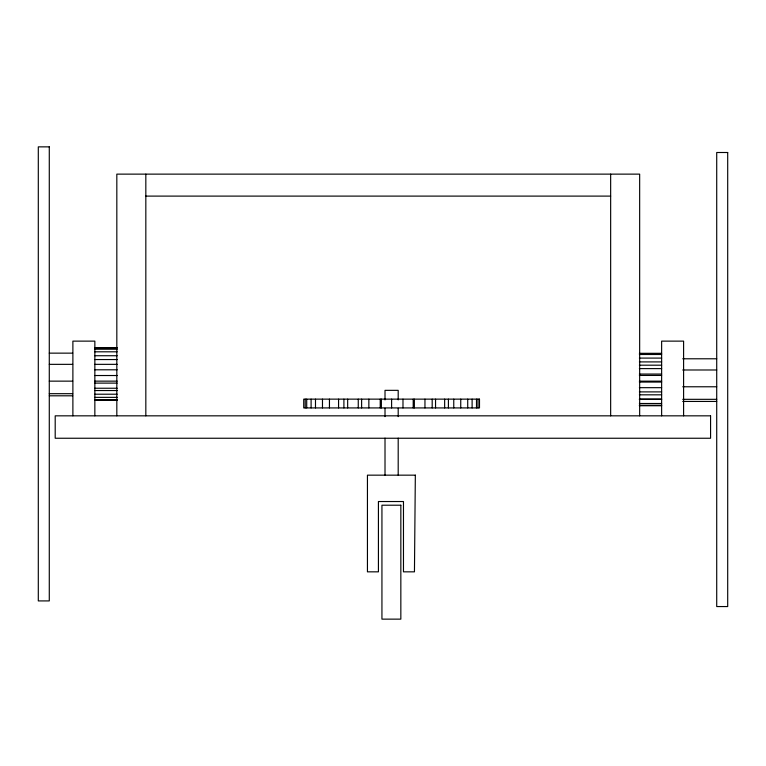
<?xml version="1.0" encoding="UTF-8"?>
<svg xmlns="http://www.w3.org/2000/svg" width="766" height="766" viewBox="0 0 766 766"><rect width="100%" height="100%" fill="white"/><g stroke="black" fill="none" stroke-linecap="round" stroke-linejoin="round"><path stroke-width="1.15" d="M145.827 196.106L610.655 196.106M94.85 347.592L117.188 347.592M94.85 347.917L117.188 347.917M94.85 349.219L117.188 349.219M94.85 351.805L117.188 351.805M49.283 353.145L72.655 353.145M639.371 353.317L661.633 353.317M639.371 354.486L661.633 354.486M94.85 355.73L117.188 355.73M639.371 358.095L661.633 358.095M682.726 358.785L716.717 358.785M94.85 359.551L117.188 359.551M639.371 361.906L661.633 361.906M49.283 364.348L72.655 364.348M94.85 364.348L117.188 364.348M639.371 365.19L661.633 365.19M639.371 368.609L661.633 368.609M94.85 369.796L117.188 369.796M682.726 369.988L716.717 369.988M639.371 374.057L661.633 374.057M94.85 375.522L117.188 375.522M639.371 375.436L661.633 375.436M49.283 381.142L72.655 381.142M94.85 381.142L117.188 381.142M639.371 381.162L661.633 381.162M639.371 382.062L661.633 382.062M94.85 383.115L117.188 383.115M682.726 386.773L716.717 386.773M639.371 387.673L661.633 387.673M94.85 388.238L117.188 388.238M94.85 390.536L117.188 390.536M639.371 391.895L661.633 391.895M49.283 393.686L72.655 393.686M94.85 394.212L117.188 394.212M639.371 394.825L661.633 394.825M49.283 395.802L72.655 395.802M94.85 397.363L117.188 397.363M639.371 399.105L661.633 399.105M639.371 399.325L661.633 399.325M682.726 399.325L716.717 399.325M94.85 399.862L117.188 399.862M94.85 400.187L117.188 400.187M682.726 401.441L716.717 401.441M639.371 403.5L661.633 403.5M639.371 405.291L661.633 405.291M639.371 405.741L661.633 405.741M683.598 415.833L683.598 341.129L661.633 341.129L661.633 415.833M639.658 415.833L639.658 174.131L116.825 174.131L116.825 415.833M610.655 174.131L610.655 415.833M478.003 399.134L478.003 407.924M476.5 399.134L476.5 407.924M472.115 399.134L472.115 407.924M467.72 399.134L467.72 407.924M460.749 399.134L460.739 407.924M453.759 399.134L453.759 407.924M448.407 399.134L448.407 407.924M444.653 399.134L444.653 407.924M435.548 399.134L435.548 407.924M432.187 399.134L432.187 407.924M424.958 399.134L424.958 407.924M414.358 399.134L414.358 407.924M413.209 399.134L413.209 407.924M402.983 399.134L402.983 407.924M398.196 399.9L398.196 390.344L385.011 390.344L385.011 399.9M398.196 408.268L398.196 416.627M398.196 438.133L398.196 475.159M391.608 399.134L391.608 407.924M385.011 408.268L385.011 416.627M385.011 438.133L385.011 475.159M381.382 399.134L381.382 407.924M380.233 399.134L380.233 407.924M368.858 399.134L368.858 407.924M361.619 399.134L361.619 407.924M358.258 399.134L358.258 407.924M347.659 399.134L347.659 407.924M343.905 399.134L343.905 407.924M338.562 399.134L338.562 407.924M329.457 399.134L329.447 407.924M322.476 399.134L322.476 407.924M315.487 399.134L315.487 407.924M311.101 399.134L311.101 407.924M306.706 399.134L306.706 407.924M305.213 399.134L305.213 407.924M145.827 174.131L145.827 415.833M94.85 415.833L94.85 341.129L72.885 341.129L72.885 415.833M415.335 475.159L414.454 571.838L403.471 571.838L403.471 501.529L378.423 501.529L378.423 571.838L367.441 571.838L367.441 475.159L415.335 475.159M49.283 146.861L38.3 146.861L38.3 600.917L49.283 600.917L49.283 146.861M727.7 152.501L716.717 152.501L716.717 606.557L727.7 606.557L727.7 152.501M479.497 399.134L303.719 399.134L303.719 407.924L479.497 407.924L479.497 399.134M710.57 415.833L55.2 415.833L55.2 438.248L710.57 438.248L710.57 415.833M400.838 505.206L381.937 505.206L381.937 619.139L400.838 619.139L400.838 505.206"/></g></svg>
